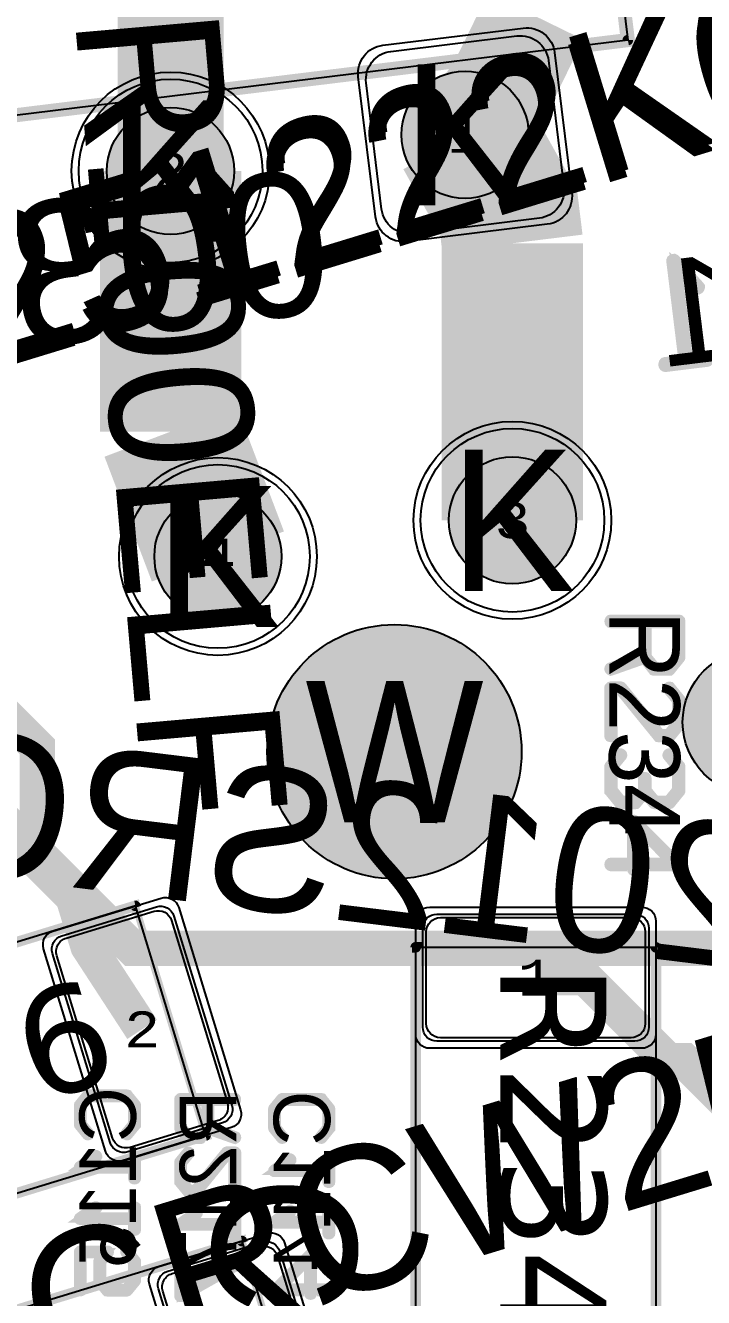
# Model space of a CAD drawing. Extents: x -98 to 119, y -207 to 98.
# Drawn here: x -11.47 to -1.88, y 54.27 to 72.28 of the extents above; entities that cross this region are included whole.
import ezdxf
from ezdxf.enums import TextEntityAlignment as Align

# ---------------------------------------------------------------- set-up
doc = ezdxf.new("R2010")
doc.units = 0
doc.header["$MEASUREMENT"] = 0
for name, color, linetype in [('ASSEMBLY_OUTLINES_BTM', 191, 'CONTINUOUS'), ('ASSEMBLY_OUTLINES_TOP', 102, 'CONTINUOUS'), ('ASSEMBLY_PART_NUMBERS_BTM', 191, 'CONTINUOUS'), ('ASSEMBLY_PART_NUMBERS_TOP', 102, 'CONTINUOUS'), ('ASSEMBLY_REF_DES_TOP', 102, 'CONTINUOUS'), ('BOARD_OUTLINE', 10, 'CONTINUOUS'), ('DRILL_DRAWING', 21, 'CONTINUOUS'), ('GENERATED_SILKSCREEN_BTM', 255, 'CONTINUOUS'), ('GENERATED_SILKSCREEN_TOP', 140, 'CONTINUOUS'), ('MANUFACTURING_OUTLINES', 10, 'CONTINUOUS'), ('MOUNTING_HOLES_LAYER_BOT17', 42, 'CONTINUOUS'), ('MOUNTING_HOLES_LAYER_TOP', 42, 'CONTINUOUS'), ('PART_HOLES_LAYER_BOTTOM', 30, 'CONTINUOUS'), ('PART_HOLES_LAYER_TOP', 30, 'CONTINUOUS'), ('PART_PADS_LAYER_BOTTOM', 230, 'CONTINUOUS'), ('PART_PADS_LAYER_TOP', 150, 'CONTINUOUS'), ('PART_PADS_SMD_TOP', 150, 'CONTINUOUS'), ('PIN_NUMBERS_BTM', 8, 'CONTINUOUS'), ('PIN_NUMBERS_TOP', 8, 'CONTINUOUS'), ('PLACEMENT_OUTLINES_BTM', 222, 'CONTINUOUS'), ('PLACEMENT_OUTLINES_TOP', 130, 'CONTINUOUS'), ('PLANE_DATA_LAYER_BOTTOM', 230, 'CONTINUOUS'), ('PLANE_SHAPES_LAYER_BOTTOM', 230, 'CONTINUOUS'), ('PLANE_SHAPES_LAYER_TOP', 150, 'CONTINUOUS'), ('ROUTE_BORDER', 151, 'CONTINUOUS'), ('SILKSCREEN_OUTLINES_BTM', 211, 'CONTINUOUS'), ('SILKSCREEN_OUTLINES_TOP', 150, 'CONTINUOUS'), ('SILKSCREEN_REF_DES_BTM', 211, 'CONTINUOUS'), ('SILKSCREEN_REF_DES_TOP', 150, 'CONTINUOUS'), ('SOLDERMASK_PADS_BTM', 12, 'CONTINUOUS'), ('SOLDERMASK_PADS_TOP', 180, 'CONTINUOUS'), ('SOLDERPASTE_PADS_TOP', 180, 'CONTINUOUS'), ('TRACES_LAYER_BOTTOM', 230, 'CONTINUOUS'), ('TRACES_LAYER_TOP', 150, 'CONTINUOUS')]:
    doc.layers.add(name, color=color, linetype=linetype)
doc.styles.add('COURIER_NEW', font='COUR.TTF')
doc.styles.add('VERDANA', font='verdana.TTF')
doc.styles.add('VERIBEST_GERBER_0', font='txt')

msp = doc.modelspace()

# ---------------------------------------------------------------- hatches: boundary and pattern name
at = {"layer": 'GENERATED_SILKSCREEN_BTM'}
h = msp.add_hatch(color=256, dxfattribs=at)
edge = h.paths.add_edge_path()
edge.add_arc((-1.14051, 62.416542), 1.030776, 0, 360)
at = {"layer": 'MOUNTING_HOLES_LAYER_BOT17'}
h = msp.add_hatch(color=256, dxfattribs=at)
edge = h.paths.add_edge_path()
edge.add_arc((-6.25, 62), 1.8, 0, 360)
at = {"layer": 'MOUNTING_HOLES_LAYER_TOP'}
h = msp.add_hatch(color=256, dxfattribs=at)
edge = h.paths.add_edge_path()
edge.add_arc((-6.25, 62), 1.8, 0, 360)
at = {"layer": 'PART_HOLES_LAYER_BOTTOM'}
h = msp.add_hatch(color=256, dxfattribs=at)
edge = h.paths.add_edge_path()
edge.add_arc((-5.250793, 70.735428), 0.9, 0, 360)
h = msp.add_hatch(color=256, dxfattribs=at)
edge = h.paths.add_edge_path()
edge.add_arc((-9.419487, 70.223576), 0.9, 0, 360)
h = msp.add_hatch(color=256, dxfattribs=at)
edge = h.paths.add_edge_path()
edge.add_arc((-4.580511, 65.276424), 0.9, 0, 360)
h = msp.add_hatch(color=256, dxfattribs=at)
edge = h.paths.add_edge_path()
edge.add_arc((-8.749205, 64.764572), 0.9, 0, 360)
at = {"layer": 'PART_HOLES_LAYER_TOP'}
h = msp.add_hatch(color=256, dxfattribs=at)
edge = h.paths.add_edge_path()
edge.add_arc((-5.250793, 70.735428), 0.9, 0, 360)
h = msp.add_hatch(color=256, dxfattribs=at)
edge = h.paths.add_edge_path()
edge.add_arc((-9.419487, 70.223576), 0.9, 0, 360)
h = msp.add_hatch(color=256, dxfattribs=at)
edge = h.paths.add_edge_path()
edge.add_arc((-4.580511, 65.276424), 0.9, 0, 360)
h = msp.add_hatch(color=256, dxfattribs=at)
edge = h.paths.add_edge_path()
edge.add_arc((-8.749205, 64.764572), 0.9, 0, 360)
at = {"layer": 'PLANE_DATA_LAYER_BOTTOM'}
h = msp.add_hatch(color=256, dxfattribs=at)
h.paths.add_polyline_path([(-96.5, 0, -1), (96.5, 0, -1)], flags=0)
h.paths.add_polyline_path([(92.251979, -7.43598, 0.726988162), (92.479659, -3.637852, -0.308609791), (92.431259, -3.566904, -0.009635255), (92.431316, -3.563968, 0.009635011), (92.5, -0.000006), (92.5, 0.000001, 0.053325255), (90.407665, 19.562826, -0.053326925), (90.405941, 19.578942), (90.405941, 19.578943, -0.238217909), (90.436919, 19.640273, 0.661755037), (89.584154, 23.221888, -0.295297583), (89.523137, 23.277841, 0.022401018), (87.08146, 31.194059, -0.086206302), (87.076996, 31.219756), (87.076996, 31.219757, -0.210183909), (87.101696, 31.275919, 0.679382507), (85.774921, 34.749845, -0.301864993), (85.705267, 34.797373, 0.047915829), (77.514669, 50.475005, -0.145307444), (77.502324, 50.516585, -0.123988701), (77.511414, 50.552678, 0.606608991), (75.516892, 53.486368, -0.274238992), (75.44586, 53.517962, 0.021523084), (70.565432, 59.806101, -0.177595235), (70.547363, 59.855368), (70.547363, 59.855369, -0.111833303), (70.5548, 59.888203, 0.661755452), (68.116894, 62.64715, -0.295297373), (68.036725, 62.667806, 0.05833458), (51.722715, 76.687749, -0.249337829), (51.689123, 76.750923), (51.689123, 76.750924, -0.060759886), (51.691357, 76.76924, 0.714966399), (48.509213, 78.818582, -0.314871124), (48.42205, 78.81342, 0.022806677), (41.042088, 82.896302, -0.285136953), (40.999698, 82.964591), (40.999698, 82.964596, -0.004247023), (40.999709, 82.965891, 0.647046608), (37.697353, 84.5176, -0.289754858), (37.616734, 84.505806, 0.052943541), (19.031563, 90.52099, -0.30833592), (18.972104, 90.582877, 0.696982245), (15.284156, 91.27756, -0.308339612), (15.206255, 91.241547, 0.022370691), (6.993138, 92.235275, -0.315204372), (6.925536, 92.290658, 0.715888063), (3.14462, 92.496703, -0.315205261), (3.0714, 92.448994, 0.063468058), (-20.215283, 90.264015, -0.320142253), (-20.296827, 90.298428, 0.72963938), (-23.995319, 89.386755, -0.320144031), (-24.051528, 89.318386, 0.018663537), (-30.645576, 87.275991, -0.309865735), (-30.72878, 87.298418, 0.701170836), (-34.249879, 85.978007, -0.002752694), (-34.249874, 85.977168, -0.30685575), (-34.29782, 85.9064, 0.04916641), (-50.410548, 77.556603, -0.32354836), (-50.499711, 77.561018, 0.739212756), (-53.660594, 75.408706, -0.075169868), (-53.657188, 75.386179), (-53.657188, 75.386178, -0.242479425), (-53.68916, 75.324127, 0.019967737), (-59.527063, 70.80098, -0.298487087), (-59.610009, 70.791065, 0.556724412), (-62.5, 69), (-62.5, 68.999999, 0.082708518), (-62.392031, 68.351756, -0.298487573), (-62.412702, 68.270818, 0.067186589), (-78.279974, 49.27977, -0.277817809), (-78.350169, 49.24438, 0.436350868), (-80.5, 47.25), (-80.5, 47.249999, 0.141466326), (-80.192238, 46.184011, -0.141465884), (-80.180512, 46.143397), (-80.180512, 46.143396, -0.131190735), (-80.190652, 46.105416, 0.019294819), (-83.506407, 39.786053, -0.312206796), (-83.581614, 39.742899, 0.439123468), (-85.75, 37.75, 0.204829615), (-85.131688, 36.303992, -0.204830708), (-85.10813, 36.248899), (-85.10813, 36.248898, -0.100919006), (-85.114214, 36.219062, 0.048097759), (-90.466303, 19.289839, -0.314870423), (-90.530154, 19.230281, 0.714965653), (-91.24073, 15.512631, -0.269378312), (-91.202277, 15.446437), (-91.202277, 15.446436, -0.041929831), (-91.203345, 15.433723, 0.018841331), (-92.106444, 8.523669, -0.32827121), (-92.166453, 8.456161, 0.354028014), (-93.75, 6.5), (-93.75, 6.499999, 0.314708299), (-92.438077, 4.622088, -0.31470689), (-92.388093, 4.55054), (-92.388093, 4.550537, -0.012285748), (-92.388185, 4.546794, 0.012294179), (-92.5, 0.00001), (-92.5, -0.000004, 0.052933393), (-90.438132, -19.421494, -0.329408644), (-90.475468, -19.504015, 0.27173254), (-91.5, -21.25, 0.401597711), (-89.586502, -23.248128, -0.329404507), (-89.516056, -23.305059, 0.021307354), (-87.207653, -30.839509, -0.322177334), (-87.232533, -30.924924, 0.230665932), (-88, -32.499999), (-88, -32.5, 0.431495031), (-85.882787, -34.496562, -0.3221788), (-85.807634, -34.544174, 0.048016175), (-77.643233, -50.277018, -0.303878783), (-77.644537, -50.3618, 0.152518996), (-78, -51.499999), (-78, -51.5, 0.481982915), (-75.552374, -53.449264, -0.303883418), (-75.473145, -53.479475, 0.021991255), (-70.483925, -59.90214, -0.318621499), (-70.47622, -59.989968, 0.725399056), (-67.952631, -62.834176, -0.318624212), (-67.866344, -62.852281, 0.062392529), (-50.265124, -77.650932, -0.254356234), (-50.230332, -77.714899), (-50.230332, -77.7149, -0.034453173), (-50.231054, -77.725364, 0.034451935), (-50.25, -78), (-50.25, -78.000001, 0.603308224), (-47.119729, -79.649997, -0.291362646), (-47.037917, -79.64725, 0.02294124), (-39.54278, -83.621879, -0.290012797), (-39.499155, -83.690765), (-39.499155, -83.690766, -0.007130353), (-39.499186, -83.692939, 0.007132964), (-39.5, -83.749994), (-39.5, -83.75, 0.658082965), (-36.126004, -85.203319, -0.297762979), (-36.043963, -85.188513, 0.049016344), (-18.771876, -90.575199, -0.301861306), (-18.712566, -90.635139, 0.679381768), (-15.056336, -91.31372, -0.301864385), (-14.979467, -91.279054, 0.021749122), (-6.993138, -92.235275, -0.315204372), (-6.925536, -92.290658, 0.715888063), (-3.14462, -92.496703, -0.315205261), (-3.0714, -92.448994, 0.06250827), (19.869968, -90.340657, -0.345566403), (19.954737, -90.381493, 0.794356815), (23.75, -89.500001), (23.75, -89.499973, 0.005086864), (23.749586, -89.459281, -0.345588489), (23.806159, -89.384097, 0.021469451), (31.383958, -87.013201, -0.314446926), (31.468175, -87.035889, 0.700130836), (35, -85.75), (35, -85.749988, 0.009099261), (34.998675, -85.677212, -0.009057228), (34.998625, -85.674452), (34.998625, -85.674439, -0.304472205), (35.045955, -85.60392, 0.047985464), (50.721249, -77.353765, -0.31444166), (50.808431, -77.356288, 0.616218308), (54, -75.75), (54, -75.749999, 0.067758174), (53.927211, -75.215343, -0.067753523), (53.924438, -75.194974), (53.924438, -75.194973, -0.241537288), (53.95619, -75.13308, 0.022365821), (60.452055, -70.01285, -0.313111549), (60.538488, -70.003709, 0.710095351), (63.344013, -67.475653, -0.099717589), (63.33807, -67.446151), (63.33807, -67.44615, -0.206928064), (63.362073, -67.390635, 0.058205552), (77.187807, -50.973449, -0.317486674), (77.269693, -50.94147, 0.722224143), (79.294241, -47.729048, -0.173873661), (79.276877, -47.680625, -0.136094565), (79.287761, -47.641379, 0.020523482), (82.926938, -40.980152, -0.353003204), (83.013777, -40.939997, 0.48811211), (85.5, -39), (85.5, -38.999999, 0.240073604), (84.675602, -37.381988, -0.240072951), (84.644192, -37.320342), (84.644192, -37.320341, -0.104105615), (84.650658, -37.289623, 0.050546739), (90.411157, -19.546683, -0.32146983), (90.476988, -19.487077, 0.38127918), (92.25, -17.5, 0.275143701), (91.203224, -15.741772, -0.275142487), (91.163342, -15.674784), (91.163342, -15.674783, -0.042554947), (91.164442, -15.661882, 0.022235783), (92.195155, -7.50356, -0.319196338)], flags=0)
at = {"layer": 'PLANE_SHAPES_LAYER_BOTTOM'}
h = msp.add_hatch(color=256, dxfattribs=at)
h.paths.add_polyline_path([(-96.5, 0, -1), (96.5, 0, -1)], flags=0)
h.paths.add_polyline_path([(-92.5, 0, -1), (92.5, 0, -1)], flags=0)
at = {"layer": 'PLANE_SHAPES_LAYER_TOP'}
h = msp.add_hatch(color=256, dxfattribs=at)
h.paths.add_polyline_path([(-96.31345, 0, -1), (96.81345, 0, -1)], flags=0)
h.paths.add_polyline_path([(-92.25, 0, -1), (92.75, 0, -1)], flags=0)
at = {"layer": 'SILKSCREEN_OUTLINES_BTM'}
h = msp.add_hatch(color=256, dxfattribs=at)
edge = h.paths.add_edge_path()
edge.add_arc((-1.14051, 62.416542), 1.030776, 0, 360)

# ---------------------------------------------------------------- linework, layer by layer
at = {"layer": 'ASSEMBLY_OUTLINES_BTM', "const_width": 0.2}
msp.add_lwpolyline([(-14.035388, 83.610826), (-4.506945, 84.780772), (-2.947018, 72.076181), (-12.475461, 70.906235)], close=True, dxfattribs=at)
at = {"layer": 'ASSEMBLY_OUTLINES_TOP', "const_width": 0.1}
for points in [[(-15.091832, 54.679921), (-8.923667, 56.565719), (-9.917731, 59.817155), (-16.085896, 57.931357)], [(-5.95, 52.78), (-5.95, 59.23), (-2.55, 59.23), (-2.55, 52.78)], [(-8.408168, 55.070079), (-14.576333, 53.184281), (-13.582269, 49.932845), (-7.414104, 51.818643)]]:
    msp.add_lwpolyline(points, close=True, dxfattribs=at)
at = {"layer": 'BOARD_OUTLINE', "const_width": 0.1}
msp.add_lwpolyline([(-97.5, 0, -1), (97.5, 0, -1)], format="xyb", close=True, dxfattribs=at)
at = {"layer": 'GENERATED_SILKSCREEN_BTM', "const_width": 0.15}
for points in [[(-2.947013, 72.076181, -0.357510765), (-2.947017, 72.076176), (-4.038127, 71.942205, 0.000005419), (-4.038132, 71.942214), (-2.947024, 72.076185), (-4.220556, 82.448282), (-13.748989, 81.278338), (-12.475457, 70.906241), (-10.428591, 71.157564, 0.000002828), (-10.428602, 71.157553), (-12.47546, 70.90623, -0.414213563), (-12.475466, 70.906234), (-13.749, 81.278341), (-13.749, 81.278342, -0.357510765), (-13.748996, 81.278347), (-13.748989, 81.278348), (-4.220553, 82.448293, -0.414213563), (-4.220547, 82.448289), (-2.947013, 72.076182), (-2.947013, 72.076181)], [(-6.719381, 71.612998, 0.000005367), (-6.719383, 71.612988), (-8.666297, 71.373937, 0.000002775), (-8.66631, 71.373945), (-6.719381, 71.612998)]]:
    msp.add_lwpolyline(points, format="xyb", dxfattribs=at)
for points in [[(-1.836908, 67.585518), (-1.824908, 67.584018), (-1.817408, 67.578018), (-1.811408, 67.567518), (-1.808408, 67.555518), (-1.808408, 67.545018), (-1.811408, 67.534518), (-1.818908, 67.527018), (-1.829408, 67.524018), (-2.409908, 67.452018), (-2.421908, 67.453518), (-2.430908, 67.459518), (-2.436908, 67.468518), (-2.439908, 67.479018), (-2.438408, 67.491018), (-2.435408, 67.501518), (-2.427908, 67.510518), (-2.417408, 67.513518), (-2.156408, 67.546518), (-2.327408, 68.944518), (-2.327408, 68.955018), (-2.324408, 68.962518), (-2.316908, 68.968518), (-2.306408, 68.970018), (-2.298908, 68.973018), (-2.291408, 68.974518), (-2.285408, 68.971518), (-2.277908, 68.967018), (-1.938908, 68.595018), (-1.931408, 68.584518), (-1.931408, 68.575518), (-1.934408, 68.565018), (-1.940408, 68.556018), (-1.949408, 68.550018), (-1.959908, 68.545518), (-1.965908, 68.545518), (-1.970408, 68.545518), (-1.974908, 68.548518), (-1.979408, 68.553018), (-2.258408, 68.857518), (-2.097908, 67.552518), (-1.836908, 67.585518)], [(-9.9164, 57.0004), (-10.026, 57.1348), (-10.0284, 57.1388), (-10.0316, 57.1396), (-10.0348, 57.1412), (-10.0388, 57.142), (-10.5876, 57.142), (-10.5916, 57.1412), (-10.5948, 57.1396), (-10.5964, 57.138), (-10.598, 57.1372), (-10.6004, 57.1348), (-10.71, 57.0004), (-10.7108, 56.998), (-10.7116, 56.9956), (-10.7124, 56.9948), (-10.7132, 56.9916), (-10.7132, 56.722), (-10.7124, 56.718), (-10.7116, 56.7164), (-10.7108, 56.714), (-10.71, 56.7116), (-10.6004, 56.5764), (-10.5964, 56.5732), (-10.59, 56.5716), (-10.586, 56.5724), (-10.5812, 56.574), (-10.578, 56.5764), (-10.5748, 56.5804), (-10.5724, 56.5844), (-10.5716, 56.5884), (-10.5716, 56.5924), (-10.574, 56.5956), (-10.6804, 56.7276), (-10.6804, 56.986), (-10.5796, 57.1092), (-10.0468, 57.1092), (-9.946, 56.986), (-9.946, 56.7276), (-10.0524, 56.5956), (-10.054, 56.5924), (-10.0548, 56.5884), (-10.054, 56.5844), (-10.0516, 56.5804), (-10.0484, 56.5764), (-10.0444, 56.574), (-10.0404, 56.5724), (-10.0348, 56.5716), (-10.03, 56.5732), (-10.026, 56.5764), (-9.9164, 56.7116), (-9.9148, 56.7148), (-9.914, 56.7156), (-9.914, 56.718), (-9.9132, 56.7188), (-9.9132, 56.7196), (-9.9132, 56.722), (-9.9132, 56.9916), (-9.914, 56.9948), (-9.9148, 56.998), (-9.9164, 57.0004)], [(-8.9892, 56.5252), (-8.9908, 56.5228), (-8.9948, 56.522), (-8.9988, 56.5196), (-9.0028, 56.5196), (-9.1676, 56.5196), (-9.1716, 56.5196), (-9.174, 56.522), (-9.1764, 56.522), (-9.1772, 56.5228), (-9.178, 56.5236), (-9.1804, 56.5252), (-9.29, 56.6612), (-9.2916, 56.6652), (-9.2924, 56.6676), (-9.2932, 56.6716), (-9.2932, 57.0748), (-9.2916, 57.082), (-9.2876, 57.086), (-9.2828, 57.0908), (-9.2772, 57.0924), (-8.5092, 57.0924), (-8.5028, 57.0908), (-8.4988, 57.0868), (-8.4964, 57.082), (-8.4956, 57.0764), (-8.4964, 57.07), (-8.4988, 57.0644), (-8.5028, 57.0604), (-8.5092, 57.0588), (-8.8772, 57.0588), (-8.8772, 56.6828), (-8.5044, 56.5516), (-8.4988, 56.5484), (-8.4956, 56.5428), (-8.4948, 56.5364), (-8.4964, 56.5316), (-8.4988, 56.5268), (-8.5036, 56.5228), (-8.5084, 56.5204), (-8.5148, 56.522), (-8.8876, 56.6532), (-8.9892, 56.5252)], [(-9.2604, 57.0588), (-9.2604, 56.6756), (-9.1596, 56.5516), (-9.0108, 56.5516), (-8.9092, 56.6756), (-8.9092, 57.0588), (-9.2604, 57.0588)], [(-7.1664, 56.9504), (-7.276, 57.0848), (-7.2784, 57.0888), (-7.2816, 57.0896), (-7.2848, 57.0912), (-7.2888, 57.092), (-7.8376, 57.092), (-7.8416, 57.0912), (-7.8448, 57.0896), (-7.8464, 57.088), (-7.848, 57.0872), (-7.8504, 57.0848), (-7.96, 56.9504), (-7.9608, 56.948), (-7.9616, 56.9456), (-7.9624, 56.9448), (-7.9632, 56.9416), (-7.9632, 56.672), (-7.9624, 56.668), (-7.9616, 56.6664), (-7.9608, 56.664), (-7.96, 56.6616), (-7.8504, 56.5264), (-7.8464, 56.5232), (-7.84, 56.5216), (-7.836, 56.5224), (-7.8312, 56.524), (-7.828, 56.5264), (-7.8248, 56.5304), (-7.8224, 56.5344), (-7.8216, 56.5384), (-7.8216, 56.5424), (-7.824, 56.5456), (-7.9304, 56.6776), (-7.9304, 56.936), (-7.8296, 57.0592), (-7.2968, 57.0592), (-7.196, 56.936), (-7.196, 56.6776), (-7.3024, 56.5456), (-7.304, 56.5424), (-7.3048, 56.5384), (-7.304, 56.5344), (-7.3016, 56.5304), (-7.2984, 56.5264), (-7.2944, 56.524), (-7.2904, 56.5224), (-7.2848, 56.5216), (-7.28, 56.5232), (-7.276, 56.5264), (-7.1664, 56.6616), (-7.1648, 56.6648), (-7.164, 56.6656), (-7.164, 56.668), (-7.1632, 56.6688), (-7.1632, 56.6696), (-7.1632, 56.672), (-7.1632, 56.9416), (-7.164, 56.9448), (-7.1648, 56.948), (-7.1664, 56.9504)], [(-9.29, 55.9044), (-9.1804, 55.77), (-9.1764, 55.7676), (-9.1732, 55.7668), (-9.1708, 55.7652), (-9.1676, 55.7644), (-9.058, 55.7644), (-9.0556, 55.7652), (-9.05, 55.7668), (-9.046, 55.7676), (-9.0444, 55.77), (-8.6116, 56.3028), (-8.526, 56.3028), (-8.526, 55.7804), (-8.5244, 55.7748), (-8.5212, 55.77), (-8.5156, 55.7676), (-8.5092, 55.7668), (-8.5036, 55.7676), (-8.498, 55.77), (-8.4948, 55.7748), (-8.4932, 55.7804), (-8.4932, 56.3196), (-8.4948, 56.326), (-8.4988, 56.33), (-8.5028, 56.334), (-8.5092, 56.3356), (-8.6188, 56.3356), (-8.6212, 56.3348), (-8.6268, 56.3332), (-8.6292, 56.3316), (-8.6308, 56.33), (-8.6324, 56.3284), (-9.066, 55.7964), (-9.1596, 55.7964), (-9.2604, 55.9212), (-9.2604, 56.1796), (-9.154, 56.31), (-9.1524, 56.3156), (-9.1532, 56.3204), (-9.1556, 56.326), (-9.1604, 56.3292), (-9.1652, 56.3324), (-9.1708, 56.3332), (-9.1764, 56.3324), (-9.1804, 56.3284), (-9.29, 56.194), (-9.2908, 56.1908), (-9.2916, 56.1884), (-9.2924, 56.1876), (-9.2932, 56.1844), (-9.2932, 55.9148), (-9.2924, 55.9116), (-9.2924, 55.9108), (-9.2916, 55.91), (-9.2908, 55.9076), (-9.29, 55.9044)], [(-9.946, 56.2724), (-9.9444, 56.2788), (-9.9412, 56.282), (-9.9356, 56.2844), (-9.9292, 56.2852), (-9.9236, 56.2844), (-9.918, 56.282), (-9.914, 56.2788), (-9.9132, 56.2724), (-9.9132, 55.9604), (-9.914, 55.9548), (-9.918, 55.95), (-9.9236, 55.9476), (-9.9292, 55.9468), (-9.9356, 55.9476), (-9.9412, 55.95), (-9.9444, 55.9548), (-9.946, 55.9604), (-9.946, 56.1012), (-10.6972, 56.1012), (-10.7028, 56.102), (-10.7068, 56.1044), (-10.7092, 56.1084), (-10.71, 56.114), (-10.7108, 56.118), (-10.7108, 56.122), (-10.7092, 56.1252), (-10.706, 56.1284), (-10.4868, 56.2844), (-10.4812, 56.2868), (-10.4756, 56.2868), (-10.4708, 56.2844), (-10.4668, 56.2804), (-10.4636, 56.2756), (-10.462, 56.27), (-10.462, 56.2668), (-10.4636, 56.2644), (-10.4652, 56.262), (-10.4676, 56.2604), (-10.6468, 56.1324), (-9.946, 56.1324), (-9.946, 56.2724)], [(-7.196, 56.2224), (-7.1944, 56.2288), (-7.1912, 56.232), (-7.1856, 56.2344), (-7.1792, 56.2352), (-7.1736, 56.2344), (-7.168, 56.232), (-7.164, 56.2288), (-7.1632, 56.2224), (-7.1632, 55.9104), (-7.164, 55.9048), (-7.168, 55.9), (-7.1736, 55.8976), (-7.1792, 55.8968), (-7.1856, 55.8976), (-7.1912, 55.9), (-7.1944, 55.9048), (-7.196, 55.9104), (-7.196, 56.0512), (-7.9472, 56.0512), (-7.9528, 56.052), (-7.9568, 56.0544), (-7.9592, 56.0584), (-7.96, 56.064), (-7.9608, 56.068), (-7.9608, 56.072), (-7.9592, 56.0752), (-7.956, 56.0784), (-7.7368, 56.2344), (-7.7312, 56.2368), (-7.7256, 56.2368), (-7.7208, 56.2344), (-7.7168, 56.2304), (-7.7136, 56.2256), (-7.712, 56.22), (-7.712, 56.2168), (-7.7136, 56.2144), (-7.7152, 56.212), (-7.7176, 56.2104), (-7.8968, 56.0824), (-7.196, 56.0824), (-7.196, 56.2224)], [(-9.946, 55.5444), (-9.9444, 55.5508), (-9.9412, 55.554), (-9.9356, 55.5564), (-9.9292, 55.5572), (-9.9236, 55.5564), (-9.918, 55.554), (-9.914, 55.5508), (-9.9132, 55.5444), (-9.9132, 55.2324), (-9.914, 55.2268), (-9.918, 55.222), (-9.9236, 55.2196), (-9.9292, 55.2188), (-9.9356, 55.2196), (-9.9412, 55.222), (-9.9444, 55.2268), (-9.946, 55.2324), (-9.946, 55.3732), (-10.6972, 55.3732), (-10.7028, 55.374), (-10.7068, 55.3764), (-10.7092, 55.3804), (-10.71, 55.386), (-10.7108, 55.39), (-10.7108, 55.394), (-10.7092, 55.3972), (-10.706, 55.4004), (-10.4868, 55.5564), (-10.4812, 55.5588), (-10.4756, 55.5588), (-10.4708, 55.5564), (-10.4668, 55.5524), (-10.4636, 55.5476), (-10.462, 55.542), (-10.462, 55.5388), (-10.4636, 55.5364), (-10.4652, 55.534), (-10.4676, 55.5324), (-10.6468, 55.4044), (-9.946, 55.4044), (-9.946, 55.5444)], [(-8.526, 55.4644), (-8.5244, 55.4708), (-8.5212, 55.474), (-8.5156, 55.4764), (-8.5092, 55.4772), (-8.5036, 55.4764), (-8.498, 55.474), (-8.494, 55.4708), (-8.4932, 55.4644), (-8.4932, 55.1524), (-8.494, 55.1468), (-8.498, 55.142), (-8.5036, 55.1396), (-8.5092, 55.1388), (-8.5156, 55.1396), (-8.5212, 55.142), (-8.5244, 55.1468), (-8.526, 55.1524), (-8.526, 55.2932), (-9.2772, 55.2932), (-9.2828, 55.294), (-9.2868, 55.2964), (-9.2892, 55.3004), (-9.29, 55.306), (-9.2908, 55.31), (-9.2908, 55.314), (-9.2892, 55.3172), (-9.286, 55.3204), (-9.0668, 55.4764), (-9.0612, 55.4788), (-9.0556, 55.4788), (-9.0508, 55.4764), (-9.0468, 55.4724), (-9.0436, 55.4676), (-9.042, 55.462), (-9.042, 55.4588), (-9.0436, 55.4564), (-9.0452, 55.454), (-9.0476, 55.4524), (-9.2268, 55.3244), (-8.526, 55.3244), (-8.526, 55.4644)], [(-7.196, 55.4944), (-7.1944, 55.5008), (-7.1912, 55.504), (-7.1856, 55.5064), (-7.1792, 55.5072), (-7.1736, 55.5064), (-7.168, 55.504), (-7.164, 55.5008), (-7.1632, 55.4944), (-7.1632, 55.1824), (-7.164, 55.1768), (-7.168, 55.172), (-7.1736, 55.1696), (-7.1792, 55.1688), (-7.1856, 55.1696), (-7.1912, 55.172), (-7.1944, 55.1768), (-7.196, 55.1824), (-7.196, 55.3232), (-7.9472, 55.3232), (-7.9528, 55.324), (-7.9568, 55.3264), (-7.9592, 55.3304), (-7.96, 55.336), (-7.9608, 55.34), (-7.9608, 55.344), (-7.9592, 55.3472), (-7.956, 55.3504), (-7.7368, 55.5064), (-7.7312, 55.5088), (-7.7256, 55.5088), (-7.7208, 55.5064), (-7.7168, 55.5024), (-7.7136, 55.4976), (-7.712, 55.492), (-7.712, 55.4888), (-7.7136, 55.4864), (-7.7152, 55.484), (-7.7176, 55.4824), (-7.8968, 55.3544), (-7.196, 55.3544), (-7.196, 55.4944)], [(-10.438, 54.7812), (-10.4372, 54.7844), (-10.4364, 54.7868), (-10.4348, 54.79), (-10.3468, 54.8988), (-10.6804, 54.8988), (-10.6804, 54.3764), (-10.682, 54.3708), (-10.6852, 54.366), (-10.6908, 54.3636), (-10.6964, 54.3628), (-10.7028, 54.3636), (-10.7084, 54.366), (-10.7116, 54.3708), (-10.7132, 54.3764), (-10.7132, 54.9164), (-10.7116, 54.922), (-10.7076, 54.926), (-10.7028, 54.9308), (-10.6972, 54.9324), (-10.3124, 54.9324), (-10.3068, 54.9316), (-10.3028, 54.9292), (-10.3004, 54.926), (-10.2988, 54.9204), (-10.2972, 54.9164), (-10.2964, 54.9132), (-10.2972, 54.9092), (-10.2996, 54.906), (-10.406, 54.7756), (-10.406, 54.5172), (-10.3044, 54.3924), (-10.0468, 54.3924), (-9.9468, 54.5172), (-9.9468, 54.7756), (-10.0524, 54.906), (-10.0548, 54.9116), (-10.0548, 54.9164), (-10.0516, 54.9212), (-10.0476, 54.926), (-10.042, 54.9292), (-10.0364, 54.93), (-10.0332, 54.93), (-10.0308, 54.9292), (-10.0268, 54.9252), (-9.9164, 54.79), (-9.9148, 54.7876), (-9.9148, 54.7844), (-9.9132, 54.7812), (-9.9132, 54.5116), (-9.9132, 54.5092), (-9.914, 54.5084), (-9.914, 54.5076), (-9.9148, 54.506), (-9.9148, 54.5044), (-9.9164, 54.5012), (-10.0268, 54.366), (-10.0292, 54.3636), (-10.0308, 54.3628), (-10.0356, 54.3612), (-10.0388, 54.3604), (-10.3124, 54.3604), (-10.3156, 54.3612), (-10.3204, 54.3628), (-10.322, 54.3628), (-10.3228, 54.3636), (-10.3244, 54.3652), (-10.326, 54.366), (-10.4348, 54.5012), (-10.4364, 54.5052), (-10.4372, 54.5076), (-10.438, 54.5116), (-10.438, 54.7812)], [(-7.1792, 54.396), (-7.1728, 54.3952), (-7.1688, 54.3912), (-7.1664, 54.3856), (-7.1656, 54.38), (-7.1664, 54.3744), (-7.1688, 54.3696), (-7.1728, 54.3656), (-7.1792, 54.364), (-7.4216, 54.364), (-7.4216, 54.3264), (-7.4232, 54.3208), (-7.4264, 54.316), (-7.432, 54.3136), (-7.4376, 54.3128), (-7.444, 54.3136), (-7.4496, 54.316), (-7.4536, 54.3208), (-7.4544, 54.3264), (-7.4544, 54.364), (-7.9248, 54.364), (-7.9288, 54.3648), (-7.932, 54.3664), (-7.9352, 54.3704), (-7.9376, 54.3744), (-7.9392, 54.3792), (-7.94, 54.384), (-7.9392, 54.388), (-7.936, 54.392), (-7.4504, 54.8776), (-7.4456, 54.8808), (-7.4408, 54.8824), (-7.436, 54.8816), (-7.4304, 54.8784), (-7.4264, 54.8768), (-7.424, 54.8736), (-7.4224, 54.8704), (-7.4216, 54.8664), (-7.4216, 54.396), (-7.1792, 54.396)], [(-8.5172, 54.7412), (-8.5116, 54.7428), (-8.506, 54.742), (-8.5012, 54.738), (-8.498, 54.734), (-8.4964, 54.7284), (-8.4956, 54.7228), (-8.498, 54.718), (-8.502, 54.714), (-9.2692, 54.2828), (-9.2732, 54.2812), (-9.2764, 54.2812), (-9.2796, 54.2812), (-9.2828, 54.2828), (-9.2876, 54.2852), (-9.2908, 54.2884), (-9.2924, 54.2924), (-9.2932, 54.2964), (-9.2932, 54.8364), (-9.2916, 54.842), (-9.2876, 54.846), (-9.2828, 54.8492), (-9.2764, 54.85), (-9.2708, 54.8492), (-9.2652, 54.846), (-9.2612, 54.842), (-9.2604, 54.8364), (-9.2604, 54.3236), (-8.5172, 54.7412)], [(-7.4544, 54.8264), (-7.884, 54.396), (-7.4544, 54.396), (-7.4544, 54.8264)]]:
    msp.add_lwpolyline(points, dxfattribs=at)
at = {"layer": 'GENERATED_SILKSCREEN_BTM'}
msp.add_circle((-1.14051, 62.416542), 1.030776, dxfattribs=at)
at = {"layer": 'GENERATED_SILKSCREEN_TOP', "const_width": 0.15}
for points in [[(-2.586, 63.157), (-2.584, 63.154), (-2.579, 63.153), (-2.574, 63.15), (-2.569, 63.15), (-2.363, 63.15), (-2.358, 63.15), (-2.355, 63.153), (-2.352, 63.153), (-2.351, 63.154), (-2.35, 63.155), (-2.347, 63.157), (-2.21, 63.327), (-2.208, 63.332), (-2.207, 63.335), (-2.206, 63.34), (-2.206, 63.844), (-2.208, 63.853), (-2.213, 63.858), (-2.218, 63.864), (-2.226, 63.866), (-3.186, 63.866), (-3.194, 63.864), (-3.199, 63.859), (-3.202, 63.853), (-3.203, 63.846), (-3.202, 63.838), (-3.199, 63.831), (-3.194, 63.826), (-3.186, 63.824), (-2.726, 63.824), (-2.726, 63.354), (-3.192, 63.19), (-3.199, 63.186), (-3.203, 63.179), (-3.204, 63.171), (-3.202, 63.165), (-3.198, 63.159), (-3.193, 63.154), (-3.187, 63.151), (-3.179, 63.153), (-2.713, 63.317), (-2.586, 63.157)], [(-2.247, 63.824), (-2.247, 63.345), (-2.373, 63.19), (-2.559, 63.19), (-2.686, 63.345), (-2.686, 63.824), (-2.247, 63.824)], [(-2.21, 62.381), (-2.347, 62.213), (-2.352, 62.21), (-2.356, 62.209), (-2.359, 62.207), (-2.363, 62.206), (-2.5, 62.206), (-2.503, 62.207), (-2.51, 62.209), (-2.515, 62.21), (-2.517, 62.213), (-3.058, 62.879), (-3.165, 62.879), (-3.165, 62.226), (-3.167, 62.219), (-3.171, 62.213), (-3.178, 62.21), (-3.186, 62.209), (-3.193, 62.21), (-3.2, 62.213), (-3.204, 62.219), (-3.206, 62.226), (-3.206, 62.9), (-3.204, 62.908), (-3.199, 62.913), (-3.193, 62.918), (-3.186, 62.92), (-3.049, 62.92), (-3.046, 62.919), (-3.039, 62.917), (-3.036, 62.915), (-3.034, 62.913), (-3.032, 62.911), (-2.49, 62.246), (-2.373, 62.246), (-2.247, 62.402), (-2.247, 62.725), (-2.38, 62.888), (-2.382, 62.895), (-2.381, 62.901), (-2.378, 62.908), (-2.372, 62.912), (-2.365, 62.916), (-2.358, 62.917), (-2.352, 62.916), (-2.347, 62.911), (-2.21, 62.743), (-2.209, 62.739), (-2.208, 62.736), (-2.207, 62.735), (-2.206, 62.731), (-2.206, 62.394), (-2.207, 62.39), (-2.207, 62.389), (-2.208, 62.388), (-2.209, 62.385), (-2.21, 62.381)], [(-3.202, 61.798), (-3.065, 61.967), (-3.06, 61.972), (-3.057, 61.973), (-3.054, 61.973), (-3.047, 61.972), (-3.04, 61.968), (-3.034, 61.963), (-3.031, 61.957), (-3.03, 61.95), (-3.032, 61.943), (-3.165, 61.78), (-3.165, 61.457), (-3.039, 61.301), (-2.853, 61.301), (-2.726, 61.455), (-2.726, 61.621), (-2.724, 61.629), (-2.72, 61.634), (-2.713, 61.637), (-2.706, 61.638), (-2.699, 61.637), (-2.692, 61.634), (-2.688, 61.629), (-2.686, 61.621), (-2.686, 61.455), (-2.559, 61.301), (-2.373, 61.301), (-2.247, 61.457), (-2.247, 61.78), (-2.38, 61.943), (-2.382, 61.95), (-2.381, 61.957), (-2.378, 61.963), (-2.372, 61.968), (-2.365, 61.972), (-2.358, 61.973), (-2.355, 61.973), (-2.352, 61.972), (-2.347, 61.967), (-2.21, 61.798), (-2.209, 61.795), (-2.208, 61.792), (-2.207, 61.791), (-2.206, 61.787), (-2.206, 61.45), (-2.207, 61.445), (-2.208, 61.443), (-2.209, 61.44), (-2.21, 61.437), (-2.347, 61.268), (-2.351, 61.265), (-2.356, 61.264), (-2.359, 61.262), (-2.363, 61.261), (-2.569, 61.261), (-2.572, 61.262), (-2.579, 61.264), (-2.583, 61.265), (-2.586, 61.268), (-2.706, 61.415), (-2.826, 61.268), (-2.828, 61.267), (-2.83, 61.265), (-2.831, 61.264), (-2.833, 61.264), (-2.84, 61.262), (-2.843, 61.261), (-3.049, 61.261), (-3.054, 61.262), (-3.058, 61.264), (-3.062, 61.265), (-3.065, 61.268), (-3.202, 61.437), (-3.204, 61.441), (-3.205, 61.442), (-3.205, 61.445), (-3.205, 61.446), (-3.206, 61.447), (-3.206, 61.45), (-3.206, 61.787), (-3.205, 61.791), (-3.204, 61.795), (-3.202, 61.798)], [(-3.186, 60.423), (-3.193, 60.422), (-3.199, 60.417), (-3.202, 60.41), (-3.203, 60.403), (-3.202, 60.396), (-3.199, 60.39), (-3.193, 60.385), (-3.186, 60.383), (-2.883, 60.383), (-2.883, 60.336), (-2.881, 60.329), (-2.877, 60.323), (-2.87, 60.32), (-2.863, 60.319), (-2.855, 60.32), (-2.848, 60.323), (-2.843, 60.329), (-2.841, 60.336), (-2.841, 60.383), (-2.254, 60.383), (-2.249, 60.384), (-2.245, 60.386), (-2.241, 60.391), (-2.238, 60.396), (-2.236, 60.402), (-2.235, 60.408), (-2.236, 60.413), (-2.24, 60.418), (-2.847, 61.025), (-2.853, 61.029), (-2.859, 61.031), (-2.865, 61.03), (-2.872, 61.026), (-2.877, 61.024), (-2.88, 61.02), (-2.882, 61.016), (-2.883, 61.011), (-2.883, 60.423), (-3.186, 60.423)], [(-2.841, 60.961), (-2.305, 60.423), (-2.841, 60.423), (-2.841, 60.961)]]:
    msp.add_lwpolyline(points, dxfattribs=at)
for points in [[(-9.910417, 59.793249), (-9.910427, 59.793246), (-9.917734, 59.817149), (-16.08589, 57.931354), (-16.078582, 57.907451), (-16.078592, 57.907448), (-16.085901, 57.931356), (-16.085901, 57.931357, -0.357510765), (-16.085897, 57.931362), (-16.08589, 57.931364), (-9.917732, 59.81716, -0.414213563), (-9.917726, 59.817156), (-9.910417, 59.793249)], [(-5.925, 59.229995), (-5.949995, 59.229995), (-5.949995, 52.780005), (-5.925, 52.780005), (-5.925, 52.779995), (-5.95, 52.779995, -0.414213562), (-5.950005, 52.78), (-5.950005, 59.23, -0.414213562), (-5.95, 59.230005), (-5.925, 59.230005), (-5.925, 59.229995)], [(-2.549995, 52.78, -0.414213562), (-2.55, 52.779995), (-2.575, 52.779995), (-2.575, 52.780005), (-2.550005, 52.780005), (-2.550005, 59.229995), (-2.575, 59.229995), (-2.575, 59.230005), (-2.55, 59.230005, -0.414213562), (-2.549995, 59.23), (-2.549995, 52.78)], [(-8.923662, 56.565719, -0.357510765), (-8.923666, 56.565714), (-15.091831, 54.679916, -0.414213563), (-15.091837, 54.67992), (-15.099146, 54.703827), (-15.099136, 54.70383), (-15.091829, 54.679927), (-8.923673, 56.565722), (-8.930981, 56.589625), (-8.930972, 56.589628), (-8.923662, 56.56572), (-8.923662, 56.565719)], [(-8.400854, 55.046173), (-8.400864, 55.04617), (-8.408171, 55.070073), (-14.576327, 53.184278), (-14.569019, 53.160375), (-14.569028, 53.160372), (-14.576338, 53.18428), (-14.576338, 53.184281, -0.357510765), (-14.576334, 53.184286), (-14.576327, 53.184288), (-8.408169, 55.070084, -0.414213563), (-8.408163, 55.07008), (-8.400854, 55.046173)]]:
    msp.add_lwpolyline(points, format="xyb", dxfattribs=at)
at = {"layer": 'MANUFACTURING_OUTLINES'}
msp.add_circle((0, 0), 97.575405, dxfattribs=at)
at = {"layer": 'MOUNTING_HOLES_LAYER_BOT17'}
msp.add_circle((-6.25, 62), 1.8, dxfattribs=at)
at = {"layer": 'MOUNTING_HOLES_LAYER_TOP'}
msp.add_circle((-6.25, 62), 1.8, dxfattribs=at)
at = {"layer": 'PART_HOLES_LAYER_BOTTOM'}
for centre in [(-5.250793, 70.735428), (-9.419487, 70.223576), (-4.580511, 65.276424), (-8.749205, 64.764572)]:
    msp.add_circle(centre, 0.9, dxfattribs=at)
at = {"layer": 'PART_HOLES_LAYER_TOP'}
for centre in [(-5.250793, 70.735428), (-9.419487, 70.223576), (-4.580511, 65.276424), (-8.749205, 64.764572)]:
    msp.add_circle(centre, 0.9, dxfattribs=at)
at = {"layer": 'PART_PADS_LAYER_BOTTOM'}
msp.add_lwpolyline([(-6.650785, 71.470289, -0.414213652), (-6.302515, 71.916056), (-4.515932, 72.13542, -0.414213652), (-4.070165, 71.78715), (-3.850801, 70.000567, -0.414213652), (-4.199071, 69.5548), (-5.985654, 69.335436, -0.414213652), (-6.431421, 69.683706)], format="xyb", close=True, dxfattribs=at)
for centre in [(-9.419487, 70.223576), (-4.580511, 65.276424), (-8.749205, 64.764572)]:
    msp.add_circle(centre, 1.3, dxfattribs=at)
at = {"layer": 'PART_PADS_LAYER_TOP'}
msp.add_lwpolyline([(-6.650785, 71.470289, -0.414213652), (-6.302515, 71.916056), (-4.515932, 72.13542, -0.414213652), (-4.070165, 71.78715), (-3.850801, 70.000567, -0.414213652), (-4.199071, 69.5548), (-5.985654, 69.335436, -0.414213652), (-6.431421, 69.683706)], format="xyb", close=True, dxfattribs=at)
for centre in [(-9.419487, 70.223576), (-4.580511, 65.276424), (-8.749205, 64.764572)]:
    msp.add_circle(centre, 1.3, dxfattribs=at)
at = {"layer": 'PART_PADS_SMD_TOP'}
for points in [[(-10.023966, 56.333893, -0.414213562), (-10.273701, 56.46668), (-11.092342, 59.144333, -0.414213562), (-10.959555, 59.394068), (-9.620728, 59.803389, -0.414213562), (-9.370993, 59.670602), (-8.552352, 56.992949, -0.414213562), (-8.685139, 56.743214)], [(-5.85, 59.5, -0.414213562), (-5.65, 59.7), (-2.85, 59.7, -0.414213562), (-2.65, 59.5), (-2.65, 58.1, -0.414213562), (-2.85, 57.9), (-5.65, 57.9, -0.414213562), (-5.85, 58.1)], [(-8.120728, 55.053389, -0.414213562), (-7.870993, 54.920602), (-7.052352, 52.242949, -0.414213562), (-7.185139, 51.993214), (-8.523966, 51.583893, -0.414213562), (-8.773701, 51.71668), (-9.592342, 54.394333, -0.414213562), (-9.459555, 54.644068)]]:
    msp.add_lwpolyline(points, format="xyb", close=True, dxfattribs=at)
at = {"layer": 'PLACEMENT_OUTLINES_BTM'}
msp.add_lwpolyline([(-13.748995, 81.278342), (-4.220552, 82.448288), (-2.947018, 72.076181), (-12.475461, 70.906235)], close=True, dxfattribs=at)
at = {"layer": 'PLACEMENT_OUTLINES_TOP'}
for points in [[(-15.091832, 54.679921), (-8.923667, 56.565719), (-9.917731, 59.817155), (-16.085896, 57.931357)], [(-5.95, 52.78), (-5.95, 59.23), (-2.55, 59.23), (-2.55, 52.78)], [(-8.408168, 55.070079), (-14.576333, 53.184281), (-13.582269, 49.932845), (-7.414104, 51.818643)]]:
    msp.add_lwpolyline(points, close=True, dxfattribs=at)
at = {"layer": 'ROUTE_BORDER'}
msp.add_circle((0, 0), 96.5, dxfattribs=at)
at = {"layer": 'SILKSCREEN_OUTLINES_BTM'}
msp.add_lwpolyline([(-13.748995, 81.278342), (-4.220552, 82.448288), (-2.947018, 72.076181), (-12.475461, 70.906235)], close=True, dxfattribs=at)
msp.add_circle((-1.14051, 62.416542), 1.030776, dxfattribs=at)
at = {"layer": 'SILKSCREEN_OUTLINES_TOP'}
for points in [[(-15.091832, 54.679921), (-8.923667, 56.565719), (-9.917731, 59.817155), (-16.085896, 57.931357)], [(-5.95, 52.78), (-5.95, 59.23), (-2.55, 59.23), (-2.55, 52.78)], [(-8.408168, 55.070079), (-14.576333, 53.184281), (-13.582269, 49.932845), (-7.414104, 51.818643)]]:
    msp.add_lwpolyline(points, close=True, dxfattribs=at)
at = {"layer": 'SOLDERMASK_PADS_BTM'}
msp.add_lwpolyline([(-6.762227, 71.557357, -0.414213473), (-6.413956, 72.003123), (-4.428864, 72.246862, -0.414213473), (-3.983098, 71.898591), (-3.739359, 69.913499, -0.414213473), (-4.08763, 69.467733), (-6.072722, 69.223994, -0.414213473), (-6.518488, 69.572265)], format="xyb", close=True, dxfattribs=at)
for centre in [(-9.419487, 70.223576), (-4.580511, 65.276424), (-8.749205, 64.764572)]:
    msp.add_circle(centre, 1.4, dxfattribs=at)
at = {"layer": 'SOLDERMASK_PADS_TOP'}
for points in [[(-6.762227, 71.557357, -0.414213473), (-6.413956, 72.003123), (-4.428864, 72.246862, -0.414213473), (-3.983098, 71.898591), (-3.739359, 69.913499, -0.414213473), (-4.08763, 69.467733), (-6.072722, 69.223994, -0.414213473), (-6.518488, 69.572265)], [(-10.090359, 56.209026, -0.414212162), (-10.340094, 56.341812), (-11.217209, 59.210726, -0.414213562), (-11.084423, 59.460462), (-9.554335, 59.928256, -0.414212162), (-9.3046, 59.79547), (-8.427485, 56.926556, -0.414213562), (-8.560271, 56.67682)], [(-5.95, 59.6, -0.414213562), (-5.75, 59.8), (-2.75, 59.8, -0.414213562), (-2.55, 59.6), (-2.55, 58, -0.414213562), (-2.75, 57.8), (-5.75, 57.8, -0.414213562), (-5.95, 58)], [(-8.054335, 55.178256, -0.414212162), (-7.8046, 55.04547), (-6.927485, 52.176556, -0.414213562), (-7.060271, 51.92682), (-8.590359, 51.459026, -0.414212162), (-8.840094, 51.591812), (-9.717209, 54.460726, -0.414213562), (-9.584423, 54.710462)]]:
    msp.add_lwpolyline(points, format="xyb", close=True, dxfattribs=at)
for centre in [(-9.419487, 70.223576), (-4.580511, 65.276424), (-8.749205, 64.764572)]:
    msp.add_circle(centre, 1.4, dxfattribs=at)
at = {"layer": 'SOLDERPASTE_PADS_TOP'}
for points in [[(-9.990769, 56.396327, -0.414213562), (-10.240504, 56.529114), (-11.029908, 59.111136, -0.414214963), (-10.897121, 59.360872), (-9.653925, 59.740955, -0.414213562), (-9.40419, 59.608168), (-8.614786, 57.026146, -0.414214963), (-8.747573, 56.77641)], [(-5.8, 59.45, -0.414213562), (-5.6, 59.65), (-2.9, 59.65, -0.414213562), (-2.7, 59.45), (-2.7, 58.15, -0.414213562), (-2.9, 57.95), (-5.6, 57.95, -0.414213562), (-5.8, 58.15)], [(-8.153925, 54.990955, -0.414213562), (-7.90419, 54.858168), (-7.114786, 52.276146, -0.414214963), (-7.247573, 52.02641), (-8.490769, 51.646327, -0.414213562), (-8.740504, 51.779114), (-9.529908, 54.361136, -0.414214963), (-9.397121, 54.610872)]]:
    msp.add_lwpolyline(points, format="xyb", close=True, dxfattribs=at)
at = {"layer": 'TRACES_LAYER_BOTTOM', "const_width": 0.5}
msp.add_lwpolyline([(-21.732795, 58.851508), (-22.107397, 59.22611), (-22.107397, 59.758833), (-18.095989, 63.770241), (-14.512766, 63.770241), (-9.957319, 59.214794), (-1.340458, 59.214794)], dxfattribs=at)
at = {"layer": 'TRACES_LAYER_TOP'}
for points, const_width in [([(-9.419487, 70.223576), (-9.419487, 75.230403), (-11.482986, 77.293902), (-11.482986, 78.756376), (-17.25, 84.52339), (-17.25, 87)], 1.5), ([(-4.251325, 72.413402), (-4.251325, 77.476076), (-6.097566, 79.322317), (-6.097566, 86.166303)], 1.5), ([(-5.250793, 70.735428), (-4.772791, 71.347241), (-4.251325, 72.413402)], 1.5), ([(-5.250793, 70.735428), (-4.633158, 69.628447), (-4.580511, 69.199668)], 2), ([(-9.419487, 70.223576), (-9.419487, 66.531722)], 2), ([(-4.580511, 65.276424), (-4.580511, 69.199668)], 2), ([(-9.419487, 66.531722), (-8.749205, 64.764572)], 2), ([(-10.801155, 59.941377), (-11.307654, 60.447876), (-11.307654, 62.069998), (-14.061509, 64.823853), (-15.768613, 64.823853)], 0.5), ([(-9.822347, 58.068641), (-10.588284, 59.245107), (-10.801155, 59.941377)], 0.5), ([(-4.25, 58.8), (-3.55, 58.8), (-2.375, 57.625), (-2.15, 57.625), (-1.005, 56.48), (-0.155, 56.48)], 0.5)]:
    msp.add_lwpolyline(points, dxfattribs=dict(at, const_width=const_width))

# ---------------------------------------------------------------- texts
at = {"layer": 'ASSEMBLY_PART_NUMBERS_BTM', "style": 'VERIBEST_GERBER_0', "text_generation_flag": 2}
for s, rotation, p in [('0039301040', 7, (-7.309549, 70.271069)), ('APT2012SRCPRV', 353, (4.30955, 60.271067))]:
    msp.add_text(s, height=2.032, rotation=rotation, dxfattribs=at).set_placement(p, align=Align.TOP_LEFT)
at = {"layer": 'ASSEMBLY_PART_NUMBERS_TOP', "style": 'VERIBEST_GERBER_0'}
for s, rotation, p in [('CRM2512-FX-R100ELF', 275, (-10.280334, 90.028625)), ('CRCW251222K0JNEG', 17, (-20.742624, 66.929014)), ('CRCW251222K0JNEG', 17, (-20.757376, 66.820986)), ('CRCW251222K0JNEG', 17, (-11.742624, 54.929014)), ('CRCW251222K0JNEG', 270, (-6.79, 56))]:
    msp.add_text(s, height=2.032, rotation=rotation, dxfattribs=at).set_placement(p, align=Align.TOP_LEFT)
at = {"layer": 'ASSEMBLY_REF_DES_TOP', "style": 'VERDANA'}
for s, rotation, p in [('R236', 17, (-15.648409, 57.264305)), ('R234', 270, (-3.25, 59))]:
    msp.add_text(s, height=1.5, rotation=rotation, dxfattribs=at).set_placement(p, align=Align.TOP_LEFT)
at = {"layer": 'DRILL_DRAWING', "style": 'VERIBEST_GERBER_0'}
for s, p in [('K', (-5.250793, 70.735428)), ('K', (-9.419487, 70.223576)), ('K', (-4.580511, 65.276424)), ('K', (-8.749205, 64.764572)), ('W', (-6.25, 62))]:
    msp.add_text(s, height=2, dxfattribs=at).set_placement(p, align=Align.MIDDLE_CENTER)
at = {"layer": 'PIN_NUMBERS_BTM', "style": 'COURIER_NEW'}
for s, p in [('1', (-5.250793, 70.735428)), ('2', (-9.419487, 70.223576)), ('3', (-4.580511, 65.276424)), ('4', (-8.749205, 64.764572)), ('1', (-4.25, 58.8)), ('2', (-9.822347, 58.068641))]:
    msp.add_text(s, height=0.508, dxfattribs=at).set_placement(p, align=Align.MIDDLE_CENTER)
at = {"layer": 'PIN_NUMBERS_TOP', "style": 'COURIER_NEW'}
for s, p in [('1', (-5.250793, 70.735428)), ('2', (-9.419487, 70.223576)), ('3', (-4.580511, 65.276424)), ('4', (-8.749205, 64.764572)), ('1', (-4.25, 58.8)), ('2', (-9.822347, 58.068641))]:
    msp.add_text(s, height=0.508, dxfattribs=at).set_placement(p, align=Align.MIDDLE_CENTER)
at = {"layer": 'SILKSCREEN_REF_DES_BTM', "style": 'VERIBEST_GERBER_0', "text_generation_flag": 2}
for s, height, rotation, p in [('X1', 1.5, 7, (-0.19, 69.23)), ('C115', 0.8, 90, (-10.71, 57.25)), ('R217', 0.8, 90, (-9.29, 57.2)), ('C114', 0.8, 90, (-7.96, 57.2))]:
    msp.add_text(s, height=height, rotation=rotation, dxfattribs=at).set_placement(p, align=Align.TOP_LEFT)
at = {"layer": 'SILKSCREEN_REF_DES_TOP', "style": 'VERIBEST_GERBER_0'}
msp.add_text('R234', height=1, rotation=270, dxfattribs=at).set_placement((-2.21, 64), align=Align.TOP_LEFT)

doc.saveas('drawing.dxf')
